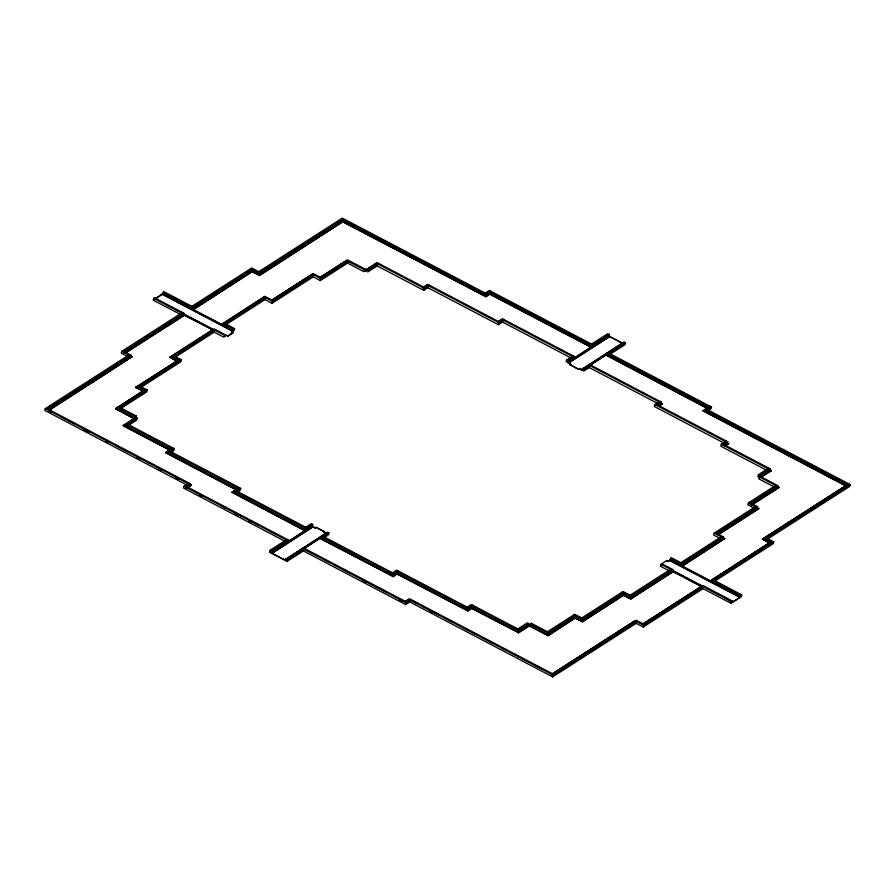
<?xml version="1.0" encoding="UTF-8"?>
<svg xmlns="http://www.w3.org/2000/svg" width="895" height="895" viewBox="0 0 895 895"><rect width="100%" height="100%" fill="white"/><g stroke="black" fill="none" stroke-linecap="round" stroke-linejoin="round"><path stroke-width="1.34" d="M182.423 312.456L121.776 351.343L121.239 353.122L128.298 356.825L128.824 355.046L45.287 408.623L44.75 410.402L186.373 484.698M49.236 409.16L89.88 382.545L48.24 409.373M49.829 409.876L132.203 356.646L129.853 355.416M123.633 352.798L124.013 351.556L183.833 313.194L154.555 297.834L153.727 298.359L153.202 300.149L181.058 314.76L181.595 312.981L153.727 298.359M122.604 350.818L131.062 355.259L130.368 357.027L89.724 383.082M123.253 425.718L169.703 450.084L123.253 425.718L134.239 418.67L115.444 408.802L142.719 391.025L135.66 387.322L142.719 391.025M90.843 383.463L132.203 356.646M154.029 299.612L154.555 297.834M146.534 338.12L146.903 336.878M162.073 294.455L164.009 291.725L191.866 306.347M134.194 418.849L115.556 408.444M134.809 418.446L136.219 415.962L118.587 406.71M135.637 417.92L136.219 415.962M123.353 425.36L135.839 417.439L137.248 418.178L136.655 420.135L128.22 425.55M138.759 385.544L147.227 389.985L146.635 391.943L120.545 408.679M166.694 325.5L183.397 314.402L125.658 351.813M167.801 325.881L184.459 314.962L212.63 329.74L184.348 315.32L126.195 352.563M169.871 357.172L176.818 361.222L169.871 357.172L212.63 329.74M183.833 313.194L183.464 314.436L124.785 352.071M173.787 358.089L174.38 356.132L214.811 330.199L214.218 332.157L174.939 357.34M191.922 309.401L192.459 307.623L252.278 269.261L251.786 271.062L191.922 309.401L163.908 294.701M193.029 309.771L252.39 271.476L193.029 309.771L221.289 324.605L264.965 296.39L273.434 300.832M172.959 355.393L181.428 359.835L180.846 361.793L140.728 387.513M208.468 298.84L192.078 308.864L162.812 293.504M165.687 452.378L236.123 489.744L165.575 452.736L169.804 449.737M172.903 447.959L167.958 451.125L167.533 452.557L238.07 489.565M127.761 424.264L174.312 448.697L173.731 450.655L170.632 452.635M229.008 285.181L229.377 283.939M221.289 324.605L264.103 296.86L272.606 301.358L313.865 274.91L313.272 276.868L272.024 303.315L264.965 299.624L225.685 324.807M169.759 357.519L214.218 328.935L225.16 334.674L223.739 337.158L214.218 332.157M225.16 334.674L224.567 336.632L226.48 335.256L227.889 335.994L232.834 332.828L231.425 332.079L232.834 332.828M225.182 336.229L224.723 336.095M226.48 335.256L227.833 336.173L232.79 333.007M188.957 483.043L184.012 486.22L183.475 487.999L284.532 541.016M232.61 331.463L233.394 330.535L222.463 324.795L222.889 323.375L233.819 329.114L234.647 328.588L223.705 322.849M185.869 487.674L186.249 486.421L288.537 540.088L287.966 541.9L270.883 552.853L271.409 551.074L288.537 540.088M233.819 329.114L233.237 331.072L231.38 332.258M234.054 330.546L234.647 328.588M189.829 485.012L186.574 487.529M47.524 408.836L190.366 483.781L189.997 485.023L185.701 487.652M187.816 483.233L191.508 485.168L187.279 488.167M591.561 344.083L607.85 333.634L609.26 334.372L592.143 345.358L489.856 291.692L489.364 293.493L485.235 296.133L342.382 221.188L342.875 219.387L259.337 272.953L258.845 274.754L341.208 221.938M252.278 271.834L259.337 275.537L342.986 221.602L485.84 296.558L489.968 293.907L591.192 347.014L574.579 357.955L591.192 347.014M264.54 297.811L264.965 296.39M264.965 299.624L265.558 297.666L225.126 323.587M272.024 303.315L272.606 301.358M225.025 508.215L225.395 506.973M232.096 492.037L305.117 530.757L231.995 492.395L236.224 489.386M170.195 451.337L240.733 488.357L240.151 490.315L238.081 491.635M320.332 280.56L320.913 278.602L348.144 261.15L347.562 263.108L320.332 280.56L313.272 276.868M259.337 275.537L342.986 221.602M346.589 260.702L364.377 269.663L365.194 269.126L347.562 259.874L320.332 277.338M286.299 539.886L269.999 550.336L269.462 552.114L287.105 561.366L303.405 550.917L303.931 549.138L287.642 559.588L287.105 561.366M271.935 553.412L313.351 526.417L312.299 525.857L305.9 529.963L233.942 492.205L234.378 490.784L306.325 528.542L312.724 524.436L311.315 523.698L304.915 527.804M364.377 269.663L363.784 271.621L347.562 263.108M365.194 269.126L364.612 271.084L368.74 269.238M378.596 263.41L368.281 270.033L367.7 271.99L377.187 265.904L377.779 263.947M305.217 530.399L288.637 541.318L305.117 530.757M284.632 560.069L327.536 532.212L328.946 532.95L328.364 534.908L323.9 537.761M285.695 560.628L286.221 558.849L287.642 559.588M305.9 529.963L306.325 528.542M312.724 524.436L312.131 526.394L315.308 528.061L316.192 527.356L324.65 531.798L323.777 532.503L327.111 533.633M315.308 528.061L313.25 526.775L271.99 553.233L284.688 559.89L325.948 533.431L323.777 532.503M316.192 527.356L324.605 531.977M303.461 549.082L320.097 538.13L393.106 576.436L397.235 573.796L467.783 610.804L471.9 608.164L518.462 632.586L530.019 625.18L547.65 634.432L574.881 616.968L575.306 615.547L548.076 633.011L547.65 634.432M377.187 265.904L423.749 290.327L424.331 288.369L429.287 285.192M427.004 284.923L422.776 287.933M423.749 290.327L427.877 287.687L428.459 285.729M393.095 574.064L321.137 536.306L320.712 537.738L392.67 575.485L393.095 574.064L398.051 570.887M319.985 538.488L393.106 576.436M392.67 575.485L396.798 572.845L397.223 571.413L467.761 608.432L472.717 605.255M393.006 576.794L397.235 573.796M490.684 291.155L485.728 294.332L485.235 296.133M342.875 221.96L485.84 296.558M485.728 296.905L489.968 293.907M303.405 550.917L405.692 604.584L406.218 602.805L411.174 599.628M409.809 601.932L410.346 600.153L553.199 675.11L636.748 621.533L636.211 623.312L552.662 676.888L409.809 601.932L405.692 604.584M427.877 287.687L498.414 324.695L499.007 322.737L503.952 319.56M501.569 319.649L497.553 321.943M502.117 320.242L502.542 318.821L574.5 356.579L574.075 358L567.676 362.095L568.739 362.654L609.987 336.196L608.936 335.647L591.774 346.6L592.143 345.358M498.414 324.695L502.542 322.055L503.124 320.097L572.263 356.367M528.632 313.474L529.012 312.232M396.798 572.845L467.335 609.853L467.761 608.432M397.123 574.154L467.783 610.804M467.335 609.853L471.464 607.213L471.889 605.781L518.451 630.214L528.766 623.602L527.356 622.853L517.042 629.476M467.671 611.162L471.9 608.164M573.091 355.83L566.692 359.935L566.11 361.893L574.5 356.579M579.21 368.561L578.327 369.266L569.925 364.645L578.383 369.087L579.21 368.561L581.325 369.669L624.117 342.17L625.538 342.908L625.001 344.687L609.864 354.398M624.117 342.17L623.748 343.411L622.584 343.221L609.887 336.554L568.627 363.012L570.686 364.299L567.519 362.632L568.101 360.674L566.692 359.935M581.269 369.848L622.685 342.863M590.722 365.093L584.334 369.187L583.741 371.145L589.313 367.576L589.894 365.619L662.513 403.679L659.313 406.017M588.888 365.775L589.313 364.343L661.271 402.101L660.846 403.522L657.747 405.502M589.402 365.731L606.004 354.789L707.128 408.254L605.904 355.147L590.499 365.026M471.464 607.213L518.026 631.635L518.451 630.214M471.799 608.51L518.462 632.586M591.651 347.159L608.779 336.173L609.26 334.372M606.463 354.923L607 353.145L709.287 406.822L708.918 408.064L606.631 354.398M528.766 623.602L528.173 625.56L529.236 626.108L531.272 623.233L548.903 632.485M530.679 625.18L531.272 623.233M518.362 632.944L529.292 625.929L547.986 635.741L575.317 617.919L582.376 621.622L623.636 595.164L630.684 598.867L673.387 571.491L701.602 586.292L642.297 624.609M552.662 676.888L553.199 675.11M547.986 635.741L575.317 617.919M581.94 620.671L582.365 619.25L623.614 592.792L623.188 594.213L581.94 620.671L574.881 616.968M575.216 618.277L582.376 621.622M659.861 401.363L654.905 404.529L654.323 406.487L724.86 443.506M669.605 388.05L670.131 386.271M582.265 621.98L623.636 595.164M623.188 594.213L630.248 597.916L630.673 596.495L672.76 569.511L661.729 563.626L661.394 565.192L662.009 564.801M623.524 595.522L630.684 598.867M703.112 410.548L845.853 485.851L703 410.906L707.24 407.907M705.159 409.462L704.79 410.704L847.643 485.661L848.012 484.408L705.159 409.462L710.115 406.285M661.819 563.772L660.409 566.255L668.744 570.63M636.211 623.312L643.27 627.015L643.796 625.236L704.443 586.348M607.828 352.619L711.525 407.024L710.988 408.802L707.9 410.794M732.446 602.167L739.874 597.401L669.337 560.393L668.095 561.187L666.63 560.628L668.039 561.366L669.896 560.169L671.306 557.686L682.247 563.425M669.281 560.572L670.053 559.644L680.994 565.383L723.071 538.387L723.507 536.966L715.038 532.525M672.76 569.511L672.324 570.932L630.248 597.916M630.583 599.225L673.387 571.491M665.735 610.524L666.115 609.282M680.994 565.383L681.419 563.951L723.507 536.966M710.16 581.09L769.476 542.773L710.16 581.09L681.945 566.289L724.749 538.555L714.21 533.062L713.628 535.009L719.502 538.096M721.325 444.188L720.732 446.146L767.295 470.58L767.888 468.622L721.325 444.188L726.27 441.022M657.143 404.741L727.691 441.761L727.255 443.182L724.167 445.162M702.664 586.851L703.034 585.599L732.311 600.959L731.774 602.738M643.27 627.015L703.09 588.653L703.627 586.874L731.483 601.496L732.311 600.959M767.63 536.966L764.095 539.226L771.154 542.929L771.524 541.688L711.704 580.049L711.167 581.828L740.445 597.189L741.798 594.873L713.941 580.262L713.404 582.041M681.945 566.289L724.749 538.555M775.641 485.437L748.41 502.9L747.828 504.858L753.702 507.946M768.704 468.096L758.389 474.708L757.808 476.666L770.114 468.835L723.563 444.401M759.217 477.404L759.799 475.446L758.389 474.708M759.821 477.818L760.247 476.397L777.878 485.649L777.453 487.07L750.223 504.534M749.238 502.375L757.707 506.816L757.282 508.237L717.163 533.957M770.114 468.835L769.689 470.255L759.374 476.867L758.837 478.881L775.059 487.395M748.41 502.9L758.848 508.752L718.741 534.472M703.09 588.653L730.958 603.275L731.483 601.496M761.421 477.08L771.266 470.77L768.917 469.125M732.401 602.346L725.129 597.916M748.623 556.366L748.254 557.619L745.949 559.095M739.818 597.58L740.601 596.652L711.324 581.291L714.848 579.031M741.798 594.873L741.273 596.652L730.958 603.275M769.364 543.131L762.417 539.07L845.965 485.504M776.793 486.007L779.019 487.585L751.789 505.048M763.938 539.763L764.464 537.984L848.84 483.882M766.176 539.976L766.702 538.197L850.25 484.62L707.397 409.675M765.292 537.459L773.761 541.9L773.224 543.679L714.579 581.28M850.25 484.62L849.713 486.399L767.351 539.215M48.766 410.279L90.943 383.105M155.752 298.359L162.118 294.276L232.666 331.284M155.708 298.538L163.472 293.504M191.049 306.873L251.696 267.985L260.154 272.427M124.64 352.037L166.85 324.963M192.078 308.864L251.942 270.525M125.143 352.943L167.913 325.523M258.744 271.688L342.293 218.111L485.146 293.068M46.697 409.362L131.062 355.259M48.319 409.317L130.692 356.501M135.66 387.322L176.919 360.864M271.151 300.563L312.411 274.105L272.192 300.183M135.559 387.68L179.19 359.622M272.024 300.094L313.284 273.635L321.741 278.076M140.168 386.282L181.428 359.835M319.47 277.808L346.701 260.344M115.444 408.802L144.99 389.772M319.358 278.166L345.459 261.429M119.997 407.449L147.227 389.985M364.768 270.558L377.187 262.671L423.749 287.105M365.283 270.514L376.325 263.141L424.331 288.369M126.933 424.801L137.248 418.178M422.887 287.575L427.877 284.453L498.414 321.473M165.575 452.736L169.703 450.084M169.368 451.874L174.312 448.697M484.318 293.594L489.274 290.416L592.971 344.821M185.422 486.958L190.366 483.781M489.52 292.956L485.358 295.574L342.505 220.629L258.957 274.206L251.909 270.503M187.379 487.809L191.508 485.168M231.995 492.395L239.323 487.607M497.598 321.999L502.542 318.821M235.788 491.523L240.733 488.357M288.156 541.341L271.04 552.316L272.091 552.875M569.869 364.824L570.741 364.12M323.833 532.324L324.65 531.798M296.111 553.513L299.534 551.32M320.097 538.13L303.573 548.724L314.615 554.52M584.625 368.505L582.488 369.87L581.437 369.322M322.558 537.056L328.946 532.95M609.238 353.357L625.538 342.908M391.686 573.326L396.642 570.149L467.179 607.157M656.315 405.278L661.271 402.101M659.425 405.67L662.513 403.679M404.808 602.066L409.765 598.889L554.027 674.573M404.719 602.178L408.948 599.18L404.82 601.832L402.347 600.523M703 410.906L706.099 408.925M706.569 410.201L711.525 407.024M466.351 607.694L471.307 604.517L517.869 628.939M722.735 444.927L727.691 441.761M724.805 445.99L728.933 443.338L725.733 445.676M518.026 631.635L528.341 625.023L548.087 635.383M771.367 470.412L760.437 477.427L759.374 476.867L777.05 486.175M547.494 631.736L574.724 614.283L583.182 618.725M750.648 503.113L777.878 485.649M751.901 504.69L779.131 487.227M661.685 563.794L666.685 560.449M581.772 617.975L623.032 591.528L631.501 595.969M714.21 533.062L755.469 506.604M716.447 533.263L757.707 506.816M717.7 534.852L758.96 508.394M630.091 595.231L670.523 569.298M680.838 562.686L721.269 536.754M551.801 674.125L635.349 620.559L551.689 674.483M552.618 673.834L636.155 620.269L644.624 624.71M762.316 539.428L845.853 485.851M554.598 673.577L558.122 671.306M576.951 659.235L580.486 656.975M599.303 644.903L602.838 642.632M614.608 635.092L618.132 632.832M779.388 529.426L782.924 527.155M801.752 515.084L805.276 512.824M824.105 500.752L827.64 498.481M833.525 494.711L835.874 493.201M701.602 586.292L642.397 624.262L640.048 623.021M643.214 623.96L703.034 585.599M651.045 619.944L653.395 618.445M666.305 610.166L668.643 608.667M676.128 603.868L678.432 602.391M726.572 571.513L730.096 569.254M733.609 567.005L737.133 564.745M748.858 557.227L752.382 554.967M758.557 551.007L760.851 549.541M713.114 580.788L773.761 541.9M731.942 602.212L732.557 601.809M608.779 336.173L622.528 343.389M489.487 292.933L591.808 346.622M489.364 293.493L590.42 346.51M607.705 355.583L707.531 407.952M489.856 294.265L591.092 347.372M341.465 218.648L485.728 294.332M704.634 411.241L846.245 485.549M502.542 322.055L570.439 357.676M589.313 367.576L657.21 403.197M428.246 285.572L499.007 322.737M654.905 404.529L725.453 441.548M584.334 369.187L582.913 368.449L582.332 370.407L579.154 368.74M768.816 469.483L771.266 470.77M368.281 270.033L366.872 269.283L366.29 271.241L365.227 270.693M312.456 274.161L320.913 278.602M250.868 268.511L259.337 272.953M764.464 537.984L772.933 542.426M251.786 271.062L259.438 275.179M762.417 539.07L769.812 542.851M722.299 537.671L724.648 538.902M670.489 558.223L681.419 563.951M163.181 292.262L192.459 307.623M711.704 580.049L740.971 595.41M193.141 309.424L221.401 324.247M682.046 565.931L710.272 580.743M162.23 293.918L232.778 330.937M669.438 560.035L739.986 597.054M167.175 305.173L169.658 306.482M175.845 309.726L178.318 311.024M180.79 312.321L224.332 335.2M660.991 564.297L704.096 586.874M711.514 590.778L713.997 592.076M716.47 593.374L718.942 594.672M183.162 313.977L212.865 329.561M673.04 570.999L702.743 586.583M673.275 571.849L701.501 586.65M180.6 360.361L172.142 355.919L171.717 357.34L178.765 361.043M622.204 592.054L630.673 596.495M121.776 351.343L130.245 355.785M635.338 620.794L643.796 625.236M129.741 355.762L132.091 357.004M146.4 390.511L137.931 386.069L137.506 387.501L143.39 390.578M573.896 614.809L582.365 619.25M135.391 416.488L117.76 407.236L117.334 408.657L134.966 417.909M530.444 623.759L548.076 633.011M167.958 451.125L238.495 488.144M236.604 490.997L305.743 527.267M323.375 536.519L392.513 572.8M49.997 410.917L52.458 412.215M63.523 418.021L65.984 419.319M68.445 420.605L74.598 423.838M83.213 428.347L88.135 430.931M107.825 441.269L110.286 442.555M116.439 445.788L127.515 451.595M138.591 457.401L141.052 458.699M147.205 461.921L149.666 463.218M157.05 467.089L163.203 470.322M174.279 476.129L176.74 477.415M411.409 600.478L417.573 603.7M423.727 606.933L426.188 608.231M428.649 609.517L431.11 610.815M433.583 612.102L439.736 615.335M445.889 618.568L453.284 622.439M464.371 628.256L470.524 631.49M472.985 632.776L475.446 634.074M481.611 637.296L492.686 643.113M501.312 647.644L506.234 650.229M512.399 653.451L514.86 654.748M517.321 656.035L519.782 657.333M522.244 658.619L528.397 661.852M534.561 665.086L541.945 668.957M45.287 408.623L188.14 483.568M48.151 411.297L50.612 412.584M83.839 430.025L88.762 432.598M105.99 441.638L108.452 442.935M136.756 457.781L139.217 459.068M158.907 469.405L161.368 470.692M176.136 478.445L178.597 479.731M430.193 611.665L432.654 612.963M551.018 675.065L552.081 675.613M303.349 547.863L405.636 601.529M270.324 531.317L275.235 533.89M286.288 539.685L288.738 540.96M323.218 559.017L328.129 561.59M334.282 564.812L336.766 566.121M344.183 570.014L350.37 573.259M361.513 579.099L363.985 580.396M366.458 581.694L372.644 584.95M375.128 586.247L386.26 592.087M397.402 597.927L399.875 599.225M195.915 492.295L198.343 493.57M221.501 505.72L223.94 506.995M234.904 512.745L241.001 515.945M251.965 521.695L258.062 524.895M184.012 486.22L287.709 540.625M302.521 548.4L406.218 602.805M199.137 495.327L201.621 496.624M234.993 514.133L237.466 515.43M248.597 521.27L251.07 522.568M363.135 581.291L365.596 582.589M398.935 600.075L401.396 601.373M269.999 550.336L271.409 551.074M284.789 559.532L285.852 560.091M125.524 424.051L125.099 425.483L171.65 449.905L172.086 448.484L125.524 424.051"/></g></svg>
